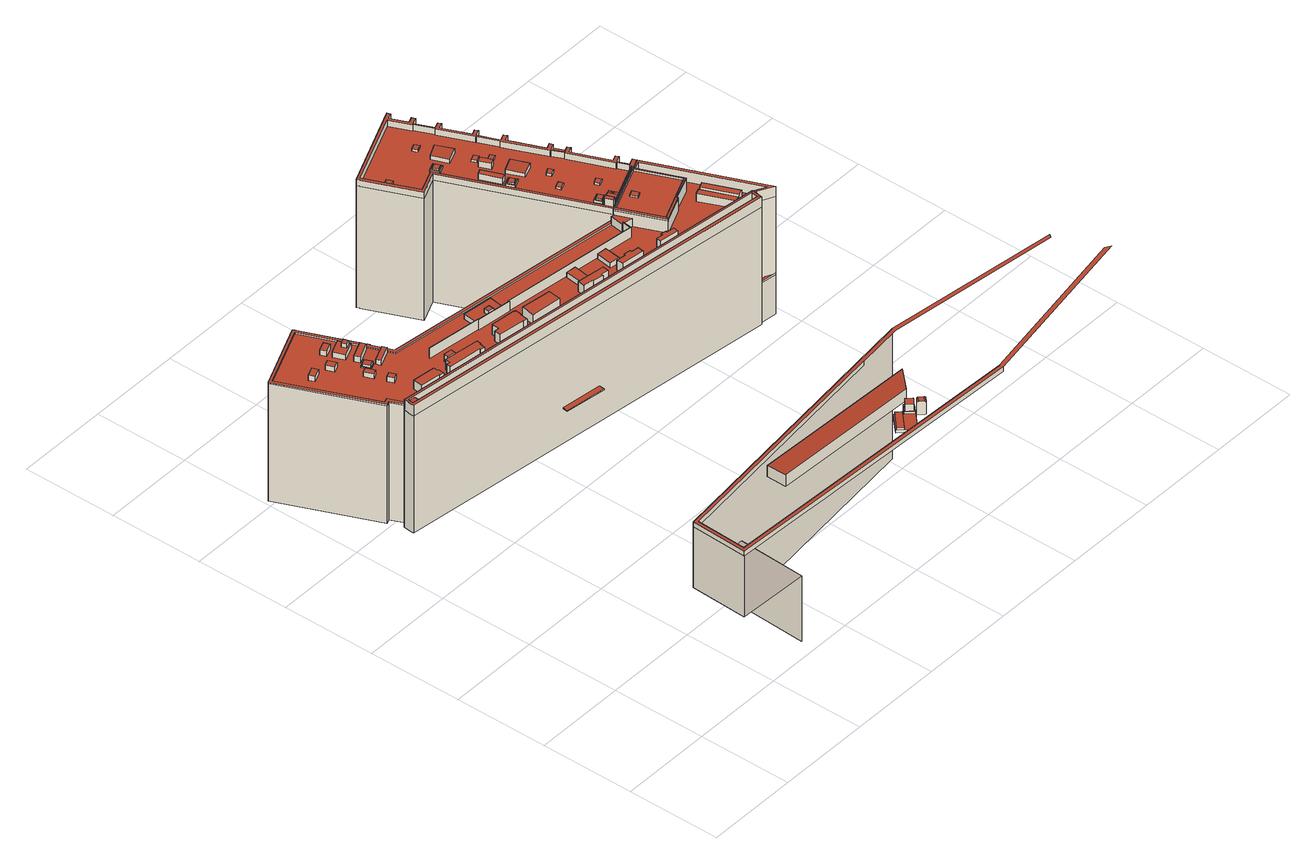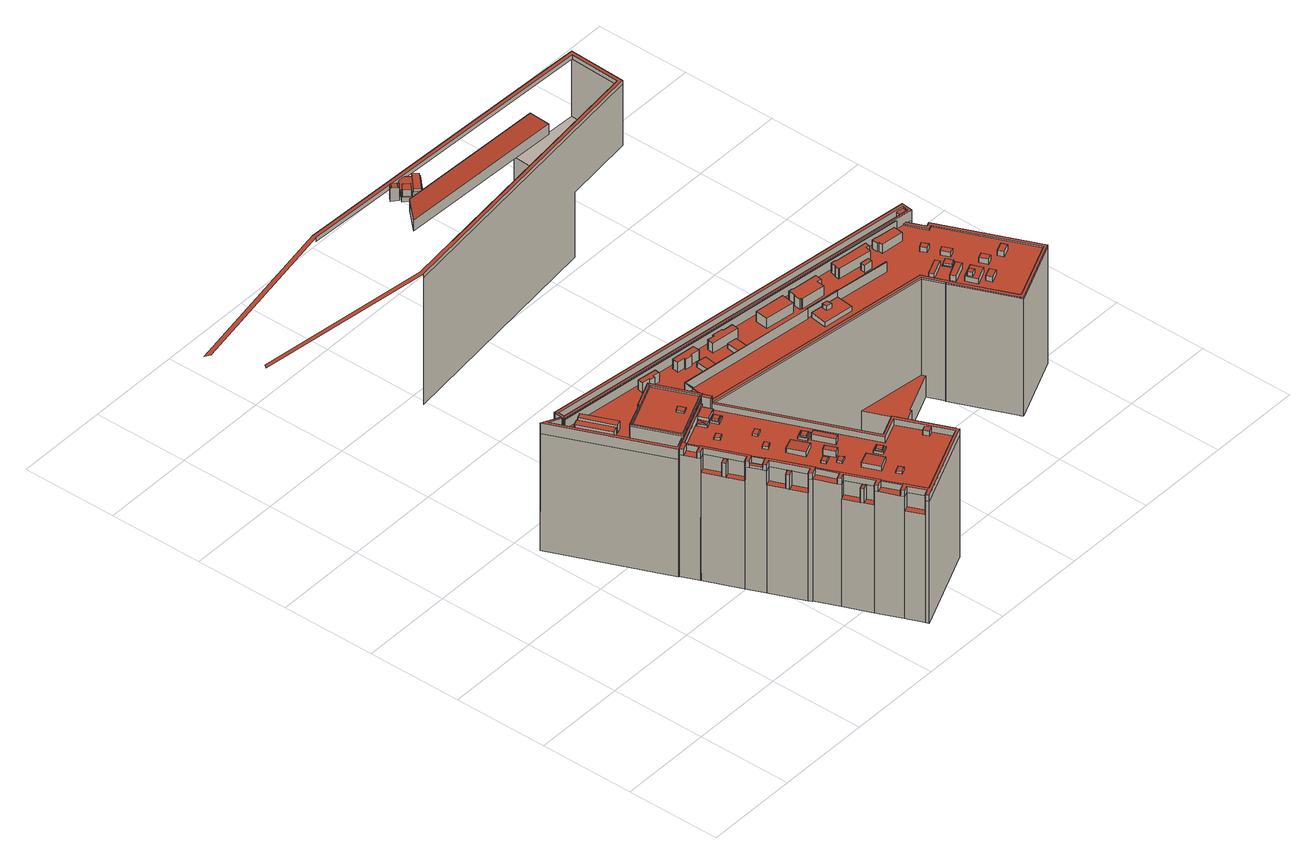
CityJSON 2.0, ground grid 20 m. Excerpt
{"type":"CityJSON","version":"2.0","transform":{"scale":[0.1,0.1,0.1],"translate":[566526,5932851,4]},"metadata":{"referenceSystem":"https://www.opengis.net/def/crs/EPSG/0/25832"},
"CityObjects":{
"building1":{"type":"Building","attributes":{"Grundfläche 2D":"5104.274283","Grundhöhe NN":"4.887"},"children":["building1-1","building1-2","building1-3","building1-4"],"geometry":[{"type":"MultiSurface","lod":"3","boundaries":[[[0,1,2,3]],[[4,5,1,0]],[[6,7,8,9]],[[5,4,10,11]],[[10,12,13,11]],[[14,15,16,17]],[[18,19,20,21,2,1,22,23,24,25]],[[10,4,0,26,27,12]],[[15,28,29,16]],[[30,8,7,31]],[[32,6,9,33,34,35,36,37]],[[17,16,29,38]],[[26,0,3,39]],[[14,17,38,40]],[[37,41,42,43,44,32]],[[43,45,46,44]],[[43,42,47,45]],[[48,49,41,37,36,50,51]],[[35,52,50,36]],[[45,47,49,48,53,46]],[[54,51,50,52]],[[3,2,21,20,19,18,55,56,33,9,8,30,57,58,59,39]],[[28,40,38,29]]],"semantics":{"surfaces":[{"type":"WallSurface"},{"type":"OuterCeilingSurface"},{"type":"RoofSurface"}],"values":[0,0,0,1,0,0,0,0,0,0,0,2,0,0,0,0,2,2,0,0,0,2,0]}}]},
"building1-1":{"type":"BuildingInstallation","parents":["building1"],"geometry":[{"type":"MultiSurface","lod":"3","boundaries":[[[60,61,62,63]],[[49,47,63,62]],[[60,63,47,42]],[[42,41,61,60]],[[62,61,41,49]]],"semantics":{"surfaces":[{"type":"RoofSurface"},{"type":"WallSurface"}],"values":[0,1,1,1,1]}}]},
"building1-2":{"type":"BuildingInstallation","parents":["building1"],"geometry":[{"type":"MultiSurface","lod":"3","boundaries":[[[64,65,66,67,68]],[[66,65,69,70]],[[71,68,67,66,70,72]],[[64,68,71,73]],[[65,64,73,69]]],"semantics":{"surfaces":[{"type":"RoofSurface"},{"type":"WallSurface"}],"values":[0,1,1,1,1]}}]},
"building1-3":{"type":"BuildingInstallation","parents":["building1"],"geometry":[{"type":"MultiSurface","lod":"3","boundaries":[[[74,75,76,77],[73,71,72,70,69]],[[48,51,77,76]],[[51,54,78,74,77]],[[78,79,75,74]],[[53,48,76,75,79]]],"semantics":{"surfaces":[{"type":"RoofSurface"},{"type":"WallSurface"}],"values":[0,1,1,1,1]}}]},
"building1-4":{"type":"BuildingInstallation","parents":["building1"],"geometry":[{"type":"MultiSurface","lod":"3","boundaries":[[[80,81,82,83]],[[84,80,83,85]],[[86,84,85,87]],[[82,88,89,90,87,85,83]],[[90,91,86,87]],[[84,86,91,92,81,80]],[[92,88,82,81]]],"semantics":{"surfaces":[{"type":"RoofSurface"},{"type":"WallSurface"}],"values":[0,0,0,1,1,1,1]}}]},
"building2":{"type":"Building","attributes":{"Grundfläche 2D":"1688.126134","Grundhöhe NN":"4.796"},"children":["building2-1","building2-2","building2-3","building2-4","building2-5","building2-6","building2-7","building2-8","building2-9","building2-10","building2-11","building2-12","building2-13","building2-14","building2-15","building2-16","building2-17","building2-18","building2-19","building2-20","building2-21","building2-22","building2-23","building2-24","building2-25","building2-26","building2-27","building2-28"],"geometry":[{"type":"MultiSurface","lod":"3","boundaries":[[[93,94,95,96,97,98,99,100]],[[101,102,103,104,105,106,107,108,109,110,111,112,113,114,115,116,117,118,119,120,121,122,123,124,125,126,127,128,129,130,131,132,133,134,135,136],[137,138,139,140],[141,142,143,144,145,146,147,148,149,150,151,152],[153,154,155,156],[157,158,159,160,161,162,163,164,165,166,167,168],[169,170,171,172,173,174,175,176]],[[177,178,179,180,181,182,183,184,185,186,187,188]],[[189,190,191,192,193,194,195,196,197,198,199,200,201,202,203,204,205,206,207,208,209,210,211,212,213,214,215]],[[216,217,218,219],[220,221,222,223]],[[224,225,226,227,228,229,230,231,232,233,234,235]],[[236,237,238,239,240,241,242,243,244,245,246]],[[247,248,249,250]],[[251,252,253,254,255,256,257,258,259,260,261,262]],[[263,264,265,266]],[[267,268,269,270,271,272,273,274,275,276,277]],[[278,279,280,281,282,283,284,285]],[[286,287,288,289,290,291,292]],[[293,294,295,296,297,298]],[[175,174,98,97]],[[99,98,174,173]],[[173,172,100,99]],[[172,171,93,100]],[[171,170,94,93]],[[170,169,95,94]],[[96,95,169,176]],[[176,175,97,96]],[[299,300,301,181,180,179]],[[115,114,183,182]],[[114,113,184,183]],[[113,112,185,184]],[[112,111,186,185]],[[110,302,188,187]],[[302,303,177,188]],[[303,304,299,179,178,177]],[[305,306,198,197]],[[306,307,199,198]],[[307,308,200,199]],[[308,309,310,311,312,313,314,206,205,204,203,202,201,200]],[[314,315,207,206]],[[315,316,208,207]],[[316,317,318,210,209,208]],[[318,319,211,210]],[[133,132,213,212]],[[132,131,214,213]],[[215,214,131,130]],[[189,215,130,129]],[[127,191,190,189,129,128]],[[127,126,192,191]],[[126,125,193,192]],[[125,124,194,193]],[[228,227,165,164]],[[229,228,164,163]],[[230,229,163,162]],[[231,230,162,161]],[[232,231,161,160]],[[233,232,160,159]],[[234,233,159,158]],[[235,234,158,157]],[[224,235,157,168]],[[225,224,168,167]],[[226,225,167,166]],[[227,226,166,165]],[[134,133,212,211,319,320,321,240,239,238,102,101,264,263]],[[321,322,323,324,243,242,241,240]],[[324,109,244,243]],[[246,245,108,107,325,326]],[[326,327,236,246]],[[237,236,327,328,104,103]],[[250,249,153,156]],[[247,250,156,155]],[[248,247,155,154]],[[249,248,154,153]],[[137,140,219,218]],[[216,219,140,139]],[[217,216,139,138]],[[218,217,138,137]],[[147,146,255,254]],[[146,145,256,255]],[[145,144,257,256]],[[144,143,258,257]],[[143,142,259,258]],[[142,141,260,259]],[[141,152,261,260]],[[152,151,262,261]],[[251,262,151,150]],[[150,149,252,251]],[[149,148,253,252]],[[254,253,148,147]],[[265,264,101,136]],[[136,135,266,265]],[[135,134,263,266]],[[297,306,305,329,330,298]],[[279,331,270,269]],[[331,332,333,334,273,272,271,270]],[[334,335,284,275,274,273]],[[277,276,283,282]],[[282,281,267,277]],[[268,267,281,280]],[[336,307,306,297,296,337]],[[308,307,336,338]],[[339,340,341,342,343,314,313,312,311,310,309,308,338,344]],[[315,314,343,345]],[[316,315,345,346]],[[347,318,317,316,346,348]],[[319,318,347,349]],[[350,321,320,319,349,351]],[[352,353,324,323,322,321,350,354]],[[324,353,355,109]],[[290,289,288,287,110,109,355,356]],[[110,287,286,302]],[[291,357,303,302,286,292]],[[299,304,303,357,291,358,359,360]],[[361,301,300,299,360,362]],[[293,298,330,363]],[[294,293,363,364]],[[295,294,364,365]],[[296,295,365,337]],[[123,122,121,120,119,284,335,334,196,195]],[[284,119,118,285]],[[285,118,117,278]],[[278,117,116,279]],[[182,181,331,279,116,115]],[[305,197,196,334,333,332,331,181,301,361,366,329]],[[291,290,356,358]],[[366,361,362,360,359,358,356,355,353,352,354,350,351,349,347,348,346,345,343,342,341,340,339,344,338,336,337,365,364,363,330,329]]],"semantics":{"surfaces":[{"type":"RoofSurface"},{"type":"WallSurface"},{"type":"GroundSurface"}],"values":[0,0,0,0,0,0,0,0,0,0,0,0,0,0,1,1,1,1,1,1,1,1,1,1,1,1,1,1,1,1,1,1,1,1,1,1,1,1,1,1,1,1,1,1,1,1,1,1,1,1,1,1,1,1,1,1,1,1,1,1,1,1,1,1,1,1,1,1,1,1,1,1,1,1,1,1,1,1,1,1,1,1,1,1,1,1,1,1,1,1,1,1,1,1,1,1,1,1,1,1,1,1,1,1,1,1,1,1,1,1,1,1,1,1,1,1,1,1,1,1,2]}}]},
"building2-1":{"type":"BuildingInstallation","parents":["building2"],"geometry":[{"type":"MultiSurface","lod":"3","boundaries":[[[367,368,369,370]],[[370,369,371,372]],[[367,370,372,373]],[[368,367,373,374]],[[369,368,374,371]]],"semantics":{"surfaces":[{"type":"RoofSurface"},{"type":"WallSurface"}],"values":[0,1,1,1,1]}}]},
"building2-2":{"type":"BuildingInstallation","parents":["building2"],"geometry":[{"type":"MultiSurface","lod":"3","boundaries":[[[375,376,377,378]],[[376,375,379,380]],[[377,376,380,381]],[[378,377,381,382]],[[375,378,382,379]]],"semantics":{"surfaces":[{"type":"RoofSurface"},{"type":"WallSurface"}],"values":[0,1,1,1,1]}}]},
"building2-3":{"type":"BuildingInstallation","parents":["building2"],"geometry":[{"type":"MultiSurface","lod":"3","boundaries":[[[383,384,385,386]],[[387,388,386,385]],[[383,386,388,389]],[[389,390,384,383]],[[385,384,390,387]]],"semantics":{"surfaces":[{"type":"RoofSurface"},{"type":"WallSurface"}],"values":[0,1,1,1,1]}}]},
"building2-4":{"type":"BuildingInstallation","parents":["building2"],"geometry":[{"type":"MultiSurface","lod":"3","boundaries":[[[391,392,393,394]],[[394,393,223,222]],[[391,394,222,221]],[[392,391,221,220]],[[393,392,220,223]]],"semantics":{"surfaces":[{"type":"RoofSurface"},{"type":"WallSurface"}],"values":[0,1,1,1,1]}}]},
"building2-5":{"type":"BuildingInstallation","parents":["building2"],"geometry":[{"type":"MultiSurface","lod":"3","boundaries":[[[395,396,397,398]],[[399,400,396,395]],[[400,401,397,396]],[[401,402,398,397]],[[399,395,398,402]]],"semantics":{"surfaces":[{"type":"RoofSurface"},{"type":"WallSurface"}],"values":[0,1,1,1,1]}}]},
"building2-6":{"type":"BuildingInstallation","parents":["building2"],"geometry":[{"type":"MultiSurface","lod":"3","boundaries":[[[403,404,405,406,407,408,409,410]],[[406,405,411,412]],[[407,406,412,413]],[[408,407,413,414]],[[409,408,414,415]],[[410,409,415,416]],[[403,410,416,417]],[[405,404,418,411]],[[404,403,417,418]]],"semantics":{"surfaces":[{"type":"RoofSurface"},{"type":"WallSurface"}],"values":[0,1,1,1,1,1,1,1,1]}}]},
"building2-7":{"type":"BuildingInstallation","parents":["building2"],"geometry":[{"type":"MultiSurface","lod":"3","boundaries":[[[419,420,421,422]],[[423,424,422,421]],[[424,425,419,422]],[[420,419,425,426]],[[421,420,426,423]]],"semantics":{"surfaces":[{"type":"RoofSurface"},{"type":"WallSurface"}],"values":[0,1,1,1,1]}}]},
"building2-8":{"type":"BuildingInstallation","parents":["building2"],"geometry":[{"type":"MultiSurface","lod":"3","boundaries":[[[427,428,429,430,431,432,433,434]],[[435,436,432,431]],[[436,437,433,432]],[[437,438,434,433]],[[427,434,438,439]],[[428,427,439,440]],[[429,428,440,441]],[[430,429,441,442]],[[442,435,431,430]]],"semantics":{"surfaces":[{"type":"RoofSurface"},{"type":"WallSurface"}],"values":[0,1,1,1,1,1,1,1,1]}}]},
"building2-9":{"type":"BuildingInstallation","parents":["building2"],"geometry":[{"type":"MultiSurface","lod":"3","boundaries":[[[443,444,445,446]],[[446,445,447,448]],[[443,446,448,449]],[[444,443,449,450]],[[450,447,445,444]]],"semantics":{"surfaces":[{"type":"RoofSurface"},{"type":"WallSurface"}],"values":[0,1,1,1,1]}}]},
"building2-10":{"type":"BuildingInstallation","parents":["building2"],"geometry":[{"type":"MultiSurface","lod":"3","boundaries":[[[451,452,453,454]],[[454,453,455,456]],[[451,454,456,457]],[[457,458,452,451]],[[458,455,453,452]]],"semantics":{"surfaces":[{"type":"RoofSurface"},{"type":"WallSurface"}],"values":[0,1,1,1,1]}}]},
"building2-11":{"type":"BuildingInstallation","parents":["building2"],"geometry":[{"type":"MultiSurface","lod":"3","boundaries":[[[459,460,461,462,463,464,465,466]],[[467,468,464,463]],[[465,464,468,469]],[[466,465,469,470]],[[470,471,459,466]],[[471,472,460,459]],[[472,473,461,460]],[[473,474,462,461]],[[474,467,463,462]]],"semantics":{"surfaces":[{"type":"RoofSurface"},{"type":"WallSurface"}],"values":[0,1,1,1,1,1,1,1,1]}}]},
"building2-12":{"type":"BuildingInstallation","parents":["building2"],"geometry":[{"type":"MultiSurface","lod":"3","boundaries":[[[475,476,477,478],[382,381,380,379]],[[479,480,478,477]],[[480,481,475,478]],[[476,475,481,482]],[[477,476,482,479]]],"semantics":{"surfaces":[{"type":"RoofSurface"},{"type":"WallSurface"}],"values":[0,1,1,1,1]}}]},
"building2-13":{"type":"BuildingInstallation","parents":["building2"],"geometry":[{"type":"MultiSurface","lod":"3","boundaries":[[[483,484,485,486]],[[486,485,487,488]],[[483,486,488,489]],[[484,483,489,490]],[[485,484,490,487]]],"semantics":{"surfaces":[{"type":"RoofSurface"},{"type":"WallSurface"}],"values":[0,1,1,1,1]}}]},
"building2-14":{"type":"BuildingInstallation","parents":["building2"],"geometry":[{"type":"MultiSurface","lod":"3","boundaries":[[[491,492,493,494]],[[494,493,495,496]],[[491,494,496,497]],[[492,491,497,498]],[[493,492,498,495]]],"semantics":{"surfaces":[{"type":"RoofSurface"},{"type":"WallSurface"}],"values":[0,1,1,1,1]}}]},
"building2-15":{"type":"BuildingInstallation","parents":["building2"],"geometry":[{"type":"MultiSurface","lod":"3","boundaries":[[[499,500,501,502]],[[502,501,503,504]],[[499,502,504,505]],[[500,499,505,506]],[[501,500,506,503]]],"semantics":{"surfaces":[{"type":"RoofSurface"},{"type":"WallSurface"}],"values":[0,1,1,1,1]}}]},
"building2-16":{"type":"BuildingInstallation","parents":["building2"],"geometry":[{"type":"MultiSurface","lod":"3","boundaries":[[[507,508,509,510]],[[510,509,511,512]],[[507,510,512,513]],[[508,507,513,514]],[[509,508,514,511]]],"semantics":{"surfaces":[{"type":"RoofSurface"},{"type":"WallSurface"}],"values":[0,1,1,1,1]}}]},
"building2-17":{"type":"BuildingInstallation","parents":["building2"],"geometry":[{"type":"MultiSurface","lod":"3","boundaries":[[[515,516,517,518]],[[519,520,518,517]],[[515,518,520,521]],[[516,515,521,522]],[[517,516,522,519]]],"semantics":{"surfaces":[{"type":"RoofSurface"},{"type":"WallSurface"}],"values":[0,1,1,1,1]}}]},
"building2-18":{"type":"BuildingInstallation","parents":["building2"],"geometry":[{"type":"MultiSurface","lod":"3","boundaries":[[[523,524,525,526,527,528,529,530,531,532,533,534,535,536]],[[537,538,531,530]],[[532,531,538,539]],[[539,540,533,532]],[[534,533,540,541]],[[535,534,541,542]],[[536,535,542,543]],[[544,545,523,536,543]],[[545,546,524,523]],[[547,525,524,546,548]],[[526,525,547,549]],[[549,550,527,526]],[[528,527,550,551]],[[551,552,529,528]],[[530,529,552,537]]],"semantics":{"surfaces":[{"type":"RoofSurface"},{"type":"WallSurface"}],"values":[0,1,1,1,1,1,1,1,1,1,1,1,1,1,1]}}]},
"building2-19":{"type":"BuildingInstallation","parents":["building2"],"geometry":[{"type":"MultiSurface","lod":"3","boundaries":[[[553,554,555,556]],[[556,555,557,558]],[[558,559,553,556]],[[554,553,559,560]],[[560,557,555,554]]],"semantics":{"surfaces":[{"type":"RoofSurface"},{"type":"WallSurface"}],"values":[0,1,1,1,1]}}]},
"building2-20":{"type":"BuildingInstallation","parents":["building2"],"geometry":[{"type":"MultiSurface","lod":"3","boundaries":[[[245,244,187,186,238,237,561]],[[109,110,187,244]],[[186,111,102,238]],[[103,562,108,245,561,237]]],"semantics":{"surfaces":[{"type":"RoofSurface"},{"type":"WallSurface"}],"values":[0,1,1,1]}}]},
"building2-21":{"type":"BuildingInstallation","parents":["building2"],"geometry":[{"type":"MultiSurface","lod":"3","boundaries":[[[327,326,325,328]],[[107,104,328,325]]],"semantics":{"surfaces":[{"type":"RoofSurface"},{"type":"WallSurface"}],"values":[0,1]}}]},
"building2-22":{"type":"BuildingInstallation","parents":["building2"],"geometry":[{"type":"MultiSurface","lod":"3","boundaries":[[[269,268,276,275,563,564]],[[280,283,276,268]],[[284,285,563,275]],[[285,278,564,563]],[[278,279,269,564]]],"semantics":{"surfaces":[{"type":"RoofSurface"},{"type":"WallSurface"}],"values":[0,1,1,1,1]}}]},
"building2-23":{"type":"BuildingInstallation","parents":["building2"],"geometry":[{"type":"MultiSurface","lod":"3","boundaries":[[[565,566,567,568]],[[569,570,568,567]],[[565,568,570,571]],[[571,572,566,565]],[[567,566,572,569]]],"semantics":{"surfaces":[{"type":"RoofSurface"},{"type":"WallSurface"}],"values":[0,1,1,1,1]}}]},
"building2-24":{"type":"BuildingInstallation","parents":["building2"],"geometry":[{"type":"MultiSurface","lod":"3","boundaries":[[[573,357,574,575,576]],[[290,291,357,573]],[[291,292,574,357]],[[292,288,575,574]],[[289,290,573,576,575,288]]],"semantics":{"surfaces":[{"type":"RoofSurface"},{"type":"WallSurface"}],"values":[0,1,1,1,1]}}]},
"building2-25":{"type":"BuildingInstallation","parents":["building2"],"geometry":[{"type":"MultiSurface","lod":"3","boundaries":[[[577,578,546,545,579,580,581]],[[582,578,577,194,124]],[[548,546,578,582]],[[545,544,121,579]],[[195,581,580,579,121,122,123]],[[577,581,195,194]]],"semantics":{"surfaces":[{"type":"RoofSurface"},{"type":"WallSurface"}],"values":[0,1,1,1,1,1]}}]},
"building2-26":{"type":"BuildingInstallation","parents":["building2"],"geometry":[{"type":"MultiSurface","lod":"3","boundaries":[[[583,584,585,586],[503,506,505,504]],[[587,588,585,584]],[[586,585,588,589]],[[589,590,583,586]],[[590,587,584,583]]],"semantics":{"surfaces":[{"type":"RoofSurface"},{"type":"WallSurface"}],"values":[0,1,1,1,1]}}]},
"building2-27":{"type":"BuildingInstallation","parents":["building2"],"geometry":[{"type":"MultiSurface","lod":"3","boundaries":[[[591,592,593,594]],[[594,593,595,596]],[[591,594,596,597]],[[592,591,597,598]],[[593,592,598,595]]],"semantics":{"surfaces":[{"type":"RoofSurface"},{"type":"WallSurface"}],"values":[0,1,1,1,1]}}]},
"building2-28":{"type":"BuildingInstallation","parents":["building2"],"geometry":[{"type":"MultiSurface","lod":"3","boundaries":[[[599,600,601,602]],[[603,604,601,600]],[[604,605,602,601]],[[605,606,599,602]],[[606,603,600,599]],[[603,606,605,604]]],"semantics":{"surfaces":[{"type":"RoofSurface"},{"type":"WallSurface"},{"type":"OuterCeilingSurface"}],"values":[0,1,1,1,1,2]}}]},
"building3":{"type":"Building","attributes":{"Grundfläche 2D":"717.496623","Grundhöhe NN":"4.796"},"children":["building3-1","building3-2","building3-3","building3-4","building3-5","building3-6","building3-7","building3-8","building3-9","building3-10","building3-11","building3-12","building3-13","building3-14","building3-15","building3-16","building3-17","building3-18","building3-19","building3-20","building3-21","building3-22","building3-23"],"geometry":[{"type":"MultiSurface","lod":"3","boundaries":[[[607,608,609,610,611,612,613,614,615,616,617,618,619,620,621,622,623,624,625,626,627,628,629,630,631,632,633,634,635,636,637,638,639,640,641,642,643,644,645,646,647,648,649,650,651,652,653,654,655,656,657,658,659,660,661,662,663,664,665,666,667,668,669,670,671,672,673,674,675,676]],[[677,678,679,680]],[[681,682,683,684]],[[685,686,687,688,689,690,691,692]],[[693,694,695,696,697,698,699,700]],[[701,702,703,704,705,706]],[[707,708,709,710]],[[711,712,713,714]],[[715,716,717,718,719,720,721,722,723,724,725,726,727,728,729,730,731,732,733,734,735,736,737,738,739,740,741,742,743,744,745],[746,747,748,749],[750,751,752,753]],[[754,755,756,757,758]],[[759,760,761,762,763,764,765,766]],[[767,768,769,770]],[[732,731,610,609]],[[731,730,611,610]],[[728,727,612,611,730,729,771,772]],[[613,612,727,726]],[[726,725,724,615,614,613]],[[724,723,616,615]],[[723,722,617,616]],[[722,721,618,617]],[[721,720,619,618]],[[720,719,620,619]],[[719,718,621,620]],[[718,717,622,621]],[[717,716,623,622]],[[716,715,624,623]],[[715,745,625,624]],[[745,744,626,625]],[[744,743,627,626]],[[743,742,628,627]],[[629,628,742,741]],[[630,629,741,740]],[[740,739,631,630]],[[773,633,632,738]],[[773,757,634,633]],[[757,756,635,634]],[[636,635,756,755]],[[755,754,758,638,637,636]],[[758,774,639,638]],[[774,775,640,639]],[[775,776,641,640]],[[776,777,642,641]],[[701,778,643,642,777]],[[644,643,778,779,706,705]],[[705,704,645,644]],[[646,645,704,703,780,781]],[[782,647,646,781,702]],[[782,783,648,647]],[[783,784,649,648]],[[784,785,650,649]],[[785,786,651,650]],[[786,708,707,652,651]],[[707,710,653,652]],[[654,653,710,709]],[[709,787,655,654]],[[787,788,656,655]],[[788,789,657,656]],[[789,790,658,657]],[[790,712,659,658]],[[660,659,712,711]],[[711,714,661,660]],[[662,661,714,713]],[[713,791,663,662]],[[791,792,664,663]],[[792,793,665,664]],[[793,794,666,665]],[[794,795,667,666]],[[795,796,668,667]],[[797,798,799,671,670,669,668,796]],[[799,800,672,671]],[[800,801,802,674,673,672]],[[802,736,675,674]],[[680,679,751,750]],[[677,680,750,753]],[[678,677,753,752]],[[679,678,752,751]],[[748,747,684,683]],[[681,684,747,746]],[[682,681,746,749]],[[683,682,749,748]],[[685,692,691,690,803,804]],[[698,697,696,695,805,806]],[[769,768,807,808]],[[809,810,799,798,797,796,811,812]],[[800,799,810,813]],[[329,802,801,800,813,814]],[[362,773,738,737,736,802,329,815]],[[774,758,757,773,362,816]],[[689,775,774,816,803,690]],[[687,686,776,775,689,688]],[[776,686,685,777]],[[782,702,701,777,685,804,817,761]],[[782,761,760,783]],[[766,765,784,783,760,759]],[[784,765,764,785]],[[785,764,818,819,786]],[[708,786,819,820]],[[709,708,820,805,695,787]],[[787,695,694,788]],[[700,699,789,788,694,693]],[[789,699,698,790]],[[791,713,712,790,698,806,807,768]],[[791,768,767,792]],[[792,767,770,793]],[[793,770,769,794]],[[794,769,808,821,795]],[[796,795,821,811]],[[764,763,762,761,817,818]],[[816,362,815,329,814,813,810,809,812,811,821,808,807,806,805,820,819,818,817,804,803]]],"semantics":{"surfaces":[{"type":"RoofSurface"},{"type":"WallSurface"},{"type":"GroundSurface"}],"values":[0,0,0,0,0,0,0,0,0,0,0,0,1,1,1,1,1,1,1,1,1,1,1,1,1,1,1,1,1,1,1,1,1,1,1,1,1,1,1,1,1,1,1,1,1,1,1,1,1,1,1,1,1,1,1,1,1,1,1,1,1,1,1,1,1,1,1,1,1,1,1,1,1,1,1,1,1,1,1,1,1,1,1,1,1,1,1,1,1,1,1,1,1,1,1,1,1,1,1,1,1,1,1,1,1,1,1,1,2]}}]},
"building3-1":{"type":"BuildingInstallation","parents":["building3"],"geometry":[{"type":"MultiSurface","lod":"3","boundaries":[[[822,823,824,825]],[[825,824,826,827]],[[822,825,827,828]],[[828,829,823,822]],[[829,826,824,823]]],"semantics":{"surfaces":[{"type":"RoofSurface"},{"type":"WallSurface"}],"values":[0,1,1,1,1]}}]},
"building3-2":{"type":"BuildingInstallation","parents":["building3"],"geometry":[{"type":"MultiSurface","lod":"3","boundaries":[[[830,831,832,833],[834,835,836,837]],[[833,832,838,839]],[[830,833,839,840]],[[831,830,840,841]],[[841,838,832,831]]],"semantics":{"surfaces":[{"type":"RoofSurface"},{"type":"WallSurface"}],"values":[0,1,1,1,1]}}]},
"building3-3":{"type":"BuildingInstallation","parents":["building3"],"geometry":[{"type":"MultiSurface","lod":"3","boundaries":[[[842,843,844,845]],[[845,844,846,847]],[[842,845,847,848]],[[848,849,843,842]],[[849,846,844,843]]],"semantics":{"surfaces":[{"type":"RoofSurface"},{"type":"WallSurface"}],"values":[0,1,1,1,1]}}]},
"building3-4":{"type":"BuildingInstallation","parents":["building3"],"geometry":[{"type":"MultiSurface","lod":"3","boundaries":[[[850,851,852,853]],[[853,852,854,855]],[[855,856,850,853]],[[851,850,856,857]],[[852,851,857,854]]],"semantics":{"surfaces":[{"type":"RoofSurface"},{"type":"WallSurface"}],"values":[0,1,1,1,1]}}]},
"building3-5":{"type":"BuildingInstallation","parents":["building3"],"geometry":[{"type":"MultiSurface","lod":"3","boundaries":[[[858,859,860,861]],[[861,860,862,863]],[[858,861,863,864]],[[859,858,864,865]],[[860,859,865,862]]],"semantics":{"surfaces":[{"type":"RoofSurface"},{"type":"WallSurface"}],"values":[0,1,1,1,1]}}]},
"building3-6":{"type":"BuildingInstallation","parents":["building3"],"geometry":[{"type":"MultiSurface","lod":"3","boundaries":[[[866,867,868,869],[870,871,872,873]],[[869,868,874,875]],[[866,869,875,876]],[[867,866,876,877]],[[868,867,877,874]]],"semantics":{"surfaces":[{"type":"RoofSurface"},{"type":"WallSurface"}],"values":[0,1,1,1,1]}}]},
"building3-7":{"type":"BuildingInstallation","parents":["building3"],"geometry":[{"type":"MultiSurface","lod":"3","boundaries":[[[878,879,880,881,882]],[[608,607,880,879]],[[881,880,607,676,883]],[[882,881,883,884,885,886]],[[732,609,608,879,878,882,886]]],"semantics":{"surfaces":[{"type":"RoofSurface"},{"type":"WallSurface"}],"values":[0,1,1,1,1]}}]},
"building3-8":{"type":"BuildingInstallation","parents":["building3"],"geometry":[{"type":"MultiSurface","lod":"3","boundaries":[[[887,888,889,890,891]],[[892,893,891,890]],[[894,895,896,889,888,887,897]],[[896,898,892,890,889]]],"semantics":{"surfaces":[{"type":"RoofSurface"},{"type":"WallSurface"}],"values":[0,1,1,1]}}]},
"building3-9":{"type":"BuildingInstallation","parents":["building3"],"geometry":[{"type":"MultiSurface","lod":"3","boundaries":[[[899,900,901,902]],[[902,901,903,904]],[[899,902,904,905]],[[900,899,905,906]],[[901,900,906,903]]],"semantics":{"surfaces":[{"type":"RoofSurface"},{"type":"WallSurface"}],"values":[0,1,1,1,1]}}]},
"building3-10":{"type":"BuildingInstallation","parents":["building3"],"geometry":[{"type":"MultiSurface","lod":"3","boundaries":[[[907,908,909,910]],[[910,909,911,912]],[[907,910,912,913]],[[908,907,913,914]],[[909,908,914,911]]],"semantics":{"surfaces":[{"type":"RoofSurface"},{"type":"WallSurface"}],"values":[0,1,1,1,1]}}]},
"building3-11":{"type":"BuildingInstallation","parents":["building3"],"geometry":[{"type":"MultiSurface","lod":"3","boundaries":[[[915,916,917,918]],[[919,920,918,917]],[[915,918,920,921]],[[916,915,921,922]],[[922,919,917,916]]],"semantics":{"surfaces":[{"type":"RoofSurface"},{"type":"WallSurface"}],"values":[0,1,1,1,1]}}]},
"building3-12":{"type":"BuildingInstallation","parents":["building3"],"geometry":[{"type":"MultiSurface","lod":"3","boundaries":[[[923,924,925,926]],[[926,925,927,928]],[[923,926,928,929]],[[924,923,929,930]],[[925,924,930,927]]],"semantics":{"surfaces":[{"type":"RoofSurface"},{"type":"WallSurface"}],"values":[0,1,1,1,1]}}]},
"building3-13":{"type":"BuildingInstallation","parents":["building3"],"geometry":[{"type":"MultiSurface","lod":"3","boundaries":[[[778,781,780,779]],[[779,780,703,706]],[[701,702,781,778]]],"semantics":{"surfaces":[{"type":"RoofSurface"},{"type":"WallSurface"}],"values":[0,1,1]}}]},
"building3-14":{"type":"BuildingInstallation","parents":["building3"],"geometry":[{"type":"MultiSurface","lod":"3","boundaries":[[[931,932,772,771]],[[931,771,729,933]],[[933,934,932,931]],[[934,728,772,932]]],"semantics":{"surfaces":[{"type":"RoofSurface"},{"type":"WallSurface"}],"values":[0,1,1,1]}}]},
"building3-15":{"type":"BuildingInstallation","parents":["building3"],"geometry":[{"type":"MultiSurface","lod":"3","boundaries":[[[935,936,937,938],[865,864,863,862]],[[938,937,939,940]],[[940,941,935,938]],[[936,935,941,942]],[[937,936,942,939]]],"semantics":{"surfaces":[{"type":"RoofSurface"},{"type":"WallSurface"}],"values":[0,1,1,1,1]}}]},
"building3-16":{"type":"BuildingInstallation","parents":["building3"],"geometry":[{"type":"MultiSurface","lod":"3","boundaries":[[[883,676,675,632,631,884]],[[736,737,738,632,675]],[[893,885,884,631,739,897,887,891]]],"semantics":{"surfaces":[{"type":"RoofSurface"},{"type":"WallSurface"}],"values":[0,1,1]}}]},
"building3-17":{"type":"BuildingInstallation","parents":["building3"],"geometry":[{"type":"MultiSurface","lod":"3","boundaries":[[[943,944,945,946]],[[946,945,834,837]],[[943,946,837,836]],[[944,943,836,835]],[[945,944,835,834]]],"semantics":{"surfaces":[{"type":"RoofSurface"},{"type":"WallSurface"}],"values":[0,1,1,1,1]}}]},
"building3-18":{"type":"BuildingInstallation","parents":["building3"],"geometry":[{"type":"MultiSurface","lod":"3","boundaries":[[[947,948,949,950]],[[950,949,951,952]],[[947,950,952,953]],[[948,947,953,954]],[[949,948,954,951]]],"semantics":{"surfaces":[{"type":"RoofSurface"},{"type":"WallSurface"}],"values":[0,1,1,1,1]}}]},
"building3-19":{"type":"BuildingInstallation","parents":["building3"],"geometry":[{"type":"MultiSurface","lod":"3","boundaries":[[[955,956,957,958]],[[958,957,766,759]],[[955,958,759,762]],[[956,955,762,763]],[[957,956,763,766]]],"semantics":{"surfaces":[{"type":"RoofSurface"},{"type":"WallSurface"}],"values":[0,1,1,1,1]}}]},
"building3-20":{"type":"BuildingInstallation","parents":["building3"],"geometry":[{"type":"MultiSurface","lod":"3","boundaries":[[[959,960,961,962]],[[961,687,688,962]],[[688,691,959,962]],[[691,692,960,959]],[[687,961,960,692]]],"semantics":{"surfaces":[{"type":"RoofSurface"},{"type":"WallSurface"}],"values":[0,1,1,1,1]}}]},
"building3-21":{"type":"BuildingInstallation","parents":["building3"],"geometry":[{"type":"MultiSurface","lod":"3","boundaries":[[[963,964,965,966]],[[700,693,966,965]],[[963,966,693,696]],[[696,697,964,963]],[[697,700,965,964]]],"semantics":{"surfaces":[{"type":"RoofSurface"},{"type":"WallSurface"}],"values":[0,1,1,1,1]}}]},
"building3-22":{"type":"BuildingInstallation","parents":["building3"],"geometry":[{"type":"MultiSurface","lod":"3","boundaries":[[[967,968,969,970]],[[970,969,873,872]],[[967,970,872,871]],[[968,967,871,870]],[[969,968,870,873]]],"semantics":{"surfaces":[{"type":"RoofSurface"},{"type":"WallSurface"}],"values":[0,1,1,1,1]}}]},
"building3-23":{"type":"BuildingInstallation","parents":["building3"],"geometry":[{"type":"MultiSurface","lod":"3","boundaries":[[[896,895,971,972]],[[972,971,973]],[[974,971,895]],[[973,971,974]],[[975,898,896,972]],[[974,895,894,976]],[[977,973,974,976]],[[977,975,972,973]]],"semantics":{"surfaces":[{"type":"RoofSurface"},{"type":"WallSurface"}],"values":[0,0,0,0,1,1,1,1]}}]}
},
"vertices":[
[169,160,303],[164,38,303],[164,38,313],[169,160,313],[169,160,161],[164,38,161],[172,45,303],[176,153,303],[176,153,313],[172,45,313],[323,177,161],[317,31,161],[323,177,9],[317,31,9],[360,147,303],[359,104,303],[359,104,330],[360,147,328],[853,10,313],[419,27,313],[379,29,313],[318,31,313],[318,31,303],[379,29,303],[419,27,303],[853,10,303],[809,230,303],[809,230,9],[680,91,303],[680,91,330],[706,211,313],[706,211,303],[620,27,303],[853,18,313],[853,18,303],[634,27,303],[634,27,309],[620,27,309],[720,133,328],[809,230,313],[720,133,303],[610,37,309],[601,47,309],[599,48,309],[599,48,303],[630,79,309],[630,79,303],[631,77,309],[644,65,309],[641,68,309],[658,51,309],[657,51,309],[658,51,303],[644,65,303],[657,51,303],[1235,76,313],[1224,82,313],[808,222,313],[1184,174,313],[1189,181,313],
[601,47,315],[610,37,315],[641,68,315],[631,77,315],
[658,76,330],[646,65,330],[657,54,330],[667,63,330],[669,65,330],[646,65,314],[657,54,314],[669,65,314],[667,63,314],[658,76,314],
[671,65,314],[658,79,314],[644,65,314],[657,51,314],[671,65,303],[658,79,303],
[673,58,334],[671,59,332],[662,51,332],[664,49,334],[681,50,334],[672,41,334],[683,48,332],[674,39,332],[662,51,303],[672,41,303],[674,39,303],[683,48,303],[671,59,303],
[214,776,301],[215,788,301],[212,789,301],[213,798,301],[164,804,301],[162,784,301],[204,778,301],[204,777,301],[949,673,281],[951,673,281],[945,669,281],[129,773,281],[113,775,281],[111,762,281],[127,760,281],[944,656,281],[948,649,281],[951,666,281],[951,671,281],[953,670,281],[976,659,281],[881,879,281],[857,869,281],[895,780,281],[843,758,281],[844,756,281],[786,731,281],[784,736,281],[760,792,281],[747,822,281],[747,823,281],[739,824,281],[219,891,281],[197,943,281],[198,943,281],[146,1064,281],[146,1065,281],[17,1010,281],[100,818,281],[110,822,281],[129,777,281],[147,775,281],[147,777,281],[949,675,281],[371,859,281],[435,851,281],[430,815,281],[367,823,281],[421,755,281],[413,756,281],[413,757,281],[357,764,281],[359,778,281],[368,777,281],[370,793,281],[423,787,281],[423,785,281],[426,785,281],[424,770,281],[423,770,281],[441,782,281],[505,773,281],[502,746,281],[437,754,281],[316,775,281],[314,775,281],[312,763,281],[303,764,281],[303,766,281],[231,775,281],[233,785,281],[240,784,281],[242,795,281],[315,785,281],[315,784,281],[317,784,281],[212,789,281],[215,788,281],[214,776,281],[204,777,281],[204,778,281],[162,784,281],[164,804,281],[213,798,281],[987,648,305],[887,881,305],[885,885,305],[884,885,305],[856,872,305],[857,869,305],[881,879,305],[976,659,305],[953,670,305],[951,671,305],[951,666,305],[953,666,305],[146,1065,284],[146,1064,284],[198,943,284],[197,943,284],[219,891,284],[739,824,284],[747,823,284],[746,825,284],[754,829,284],[223,897,284],[205,940,284],[206,940,284],[204,944,284],[203,946,284],[152,1066,284],[151,1067,284],[151,1069,284],[149,1073,284],[9,1013,284],[97,810,284],[102,812,284],[106,814,284],[122,778,284],[129,777,284],[110,822,284],[100,818,284],[17,1010,284],[430,815,292],[435,851,292],[371,859,292],[367,823,292],[408,832,292],[407,821,292],[396,823,292],[397,834,292],[317,784,304],[315,784,304],[315,785,304],[242,795,304],[240,784,304],[233,785,304],[231,775,304],[303,766,304],[303,764,304],[312,763,304],[314,775,304],[316,775,304],[113,775,305],[945,669,305],[951,673,305],[129,777,305],[109,780,305],[108,775,305],[106,763,305],[106,756,305],[948,649,305],[944,656,305],[111,762,305],[502,746,304],[505,773,304],[441,782,304],[437,754,304],[426,785,304],[423,785,304],[423,787,304],[370,793,304],[368,777,304],[359,778,304],[357,764,304],[413,757,304],[413,756,304],[421,755,304],[423,770,304],[424,770,304],[147,775,302],[949,673,302],[949,675,302],[147,777,302],[854,868,313],[891,782,313],[895,780,313],[856,872,313],[759,831,313],[754,829,313],[746,825,313],[784,736,313],[786,731,313],[789,738,313],[752,824,313],[843,758,309],[895,780,309],[891,782,309],[854,868,309],[752,824,309],[789,738,309],[786,731,309],[844,756,309],[953,666,99],[951,666,99],[950,659,99],[949,656,99],[949,653,99],[987,648,99],[970,657,99],[334,958,57],[309,947,57],[310,944,57],[220,905,57],[223,897,57],[368,878,57],[885,885,281],[884,885,281],[856,872,281],[953,666,281],[987,648,281],[887,881,281],[754,829,281],[223,897,281],[205,940,281],[206,940,281],[204,944,281],[203,946,281],[152,1066,281],[151,1067,281],[151,1069,281],[149,1073,281],[9,1013,281],[97,810,281],[102,812,281],[106,814,281],[122,778,281],[113,779,281],[109,780,281],[108,775,281],[106,763,281],[106,756,281],[127,760,301],[111,762,301],[113,775,301],[129,773,301],[754,829,8],[368,878,8],[856,872,309],[759,831,309],[754,829,309],[746,825,309],[784,736,309],[205,940,8],[220,905,8],[206,940,8],[203,946,8],[152,1066,8],[151,1067,8],[151,1069,8],[149,1073,8],[204,944,8],[9,1013,8],[97,810,8],[106,814,8],[102,812,8],[122,778,8],[109,780,8],[113,779,8],[106,763,8],[106,756,8],[108,775,8],[948,649,8],[949,653,8],[987,648,103],[987,648,8],[887,881,8],[885,885,8],[856,872,8],[884,885,8],[334,958,8],[309,947,8],[310,944,8],[759,831,8],
[592,755,293],[597,789,293],[576,792,293],[572,758,293],[576,792,281],[572,758,281],[592,755,281],[597,789,281],
[163,919,288],[152,914,288],[158,899,288],[170,904,288],[163,919,283],[152,914,283],[158,899,283],[170,904,283],
[155,841,292],[166,846,292],[160,859,292],[149,854,292],[160,859,281],[149,854,281],[155,841,281],[166,846,281],
[407,821,302],[408,832,302],[397,834,302],[396,823,302],
[189,950,294],[154,935,294],[159,923,294],[194,939,294],[189,950,281],[154,935,281],[159,923,281],[194,939,281],
[757,723,303],[756,719,303],[742,721,303],[741,711,303],[782,705,303],[784,716,303],[767,718,303],[768,721,303],[742,721,281],[741,711,281],[782,705,281],[784,716,281],[767,718,281],[768,721,281],[757,723,281],[756,719,281],
[140,876,292],[151,881,292],[143,899,292],[132,895,292],[143,899,281],[132,895,281],[140,876,281],[151,881,281],
[601,728,304],[601,732,304],[617,730,304],[619,743,304],[559,751,304],[557,737,304],[580,734,304],[579,731,304],[559,751,281],[557,737,281],[580,734,281],[579,731,281],[601,728,281],[601,732,281],[617,730,281],[619,743,281],
[667,746,293],[671,780,293],[651,782,293],[646,749,293],[651,782,281],[646,749,281],[667,746,281],[671,780,281],
[177,890,292],[212,905,292],[208,915,292],[173,900,292],[208,915,281],[173,900,281],[177,890,281],[212,905,281],
[684,731,304],[685,735,304],[670,737,304],[669,733,304],[649,736,304],[648,722,304],[698,716,304],[700,729,304],[649,736,281],[648,722,281],[698,716,281],[700,729,281],[684,731,281],[685,735,281],[670,737,281],[669,733,281],
[157,897,283],[172,903,283],[164,921,283],[149,915,283],[164,921,281],[149,915,281],[157,897,281],[172,903,281],
[273,799,298],[274,809,298],[257,811,298],[255,801,298],[257,811,281],[255,801,281],[273,799,281],[274,809,281],
[110,942,293],[122,947,293],[115,964,293],[103,959,293],[115,964,281],[103,959,281],[110,942,281],[122,947,281],
[164,959,302],[174,963,302],[170,973,302],[160,969,302],[170,973,293],[160,969,293],[164,959,293],[174,963,293],
[67,952,293],[86,960,293],[81,972,293],[62,964,293],[81,972,281],[62,964,281],[67,952,281],[86,960,281],
[945,693,299],[916,761,299],[904,756,299],[933,688,299],[904,756,281],[933,688,281],[945,693,281],[916,761,281],
[738,795,304],[736,795,304],[734,776,304],[438,813,304],[438,811,304],[365,821,304],[365,822,304],[248,838,304],[247,836,304],[364,821,304],[364,819,304],[439,810,304],[439,812,304],[735,774,304],[248,838,281],[247,836,281],[364,821,281],[364,819,281],[439,810,281],[439,812,281],[735,774,281],[738,795,281],[738,795,300],[736,795,300],[734,776,281],[736,795,281],[438,813,281],[438,811,281],[365,821,281],[365,822,281],
[927,686,299],[898,754,299],[886,749,299],[916,681,299],[886,749,281],[916,681,281],[927,686,281],[898,754,281],
[945,667,305],[945,667,281],
[844,756,313],[843,758,313],
[812,818,313],[806,832,313],[795,827,313],[801,813,313],[795,827,309],[801,813,309],[812,818,309],[806,832,309],
[949,653,103],[970,657,103],[950,659,103],[949,656,103],
[739,824,300],[735,795,300],[760,792,300],[747,822,300],[747,823,300],[735,795,281],
[178,961,293],[168,985,293],[138,972,293],[148,948,293],[168,985,281],[138,972,281],[148,948,281],[178,961,281],
[134,981,293],[153,989,293],[148,1001,293],[129,993,293],[148,1001,281],[129,993,281],[134,981,281],[153,989,281],
[553,686,93],[555,699,93],[466,710,93],[464,698,93],[555,699,91],[466,710,91],[464,698,91],[553,686,91],
[757,833,306],[750,850,306],[751,850,306],[624,1147,306],[576,1127,306],[530,1232,306],[684,1298,306],[684,1297,306],[703,1254,306],[704,1255,306],[721,1217,306],[720,1216,306],[750,1147,306],[751,1147,306],[769,1106,306],[768,1105,306],[805,1020,306],[806,1020,306],[817,997,306],[816,996,306],[854,908,306],[855,908,306],[865,886,306],[864,885,306],[865,882,306],[867,877,306],[884,885,306],[881,893,306],[867,887,306],[858,910,306],[859,910,306],[871,915,306],[868,922,306],[856,917,306],[824,992,306],[835,997,306],[832,1004,306],[819,998,306],[809,1021,306],[822,1027,306],[819,1034,306],[807,1029,306],[777,1100,306],[789,1105,306],[785,1113,306],[772,1107,306],[754,1149,306],[766,1154,306],[763,1161,306],[752,1156,306],[728,1212,306],[739,1217,306],[736,1224,306],[723,1219,306],[707,1256,306],[720,1262,306],[717,1269,306],[705,1264,306],[690,1299,306],[701,1304,306],[699,1311,306],[522,1235,306],[525,1229,306],[525,1228,306],[572,1119,306],[621,1140,306],[753,831,306],[754,829,306],[759,831,306],[758,833,306],[733,1018,301],[758,1028,303],[744,1063,303],[718,1052,301],[676,1146,301],[703,1157,303],[688,1192,303],[662,1180,301],[835,997,259],[824,992,259],[838,960,259],[841,953,259],[856,917,259],[867,922,259],[852,957,259],[849,965,259],[738,1188,259],[752,1156,259],[763,1161,259],[749,1193,259],[746,1200,259],[739,1217,259],[728,1212,259],[735,1195,259],[832,1004,292],[822,1027,292],[816,1024,292],[809,1021,292],[819,998,292],[826,1001,292],[772,1107,292],[784,1112,292],[766,1154,292],[754,1149,292],[723,1219,292],[736,1224,292],[720,1262,292],[707,1256,292],[806,1020,292],[805,1020,292],[768,1105,292],[769,1106,292],[751,1147,292],[750,1147,292],[720,1216,292],[721,1217,292],[704,1255,292],[703,1254,292],[684,1297,292],[684,1298,292],[530,1232,292],[548,1191,292],[553,1179,292],[576,1127,292],[624,1147,292],[751,850,292],[750,850,292],[757,833,292],[758,833,292],[759,831,292],[852,871,292],[867,877,292],[865,882,292],[864,885,292],[865,886,292],[855,908,292],[854,908,292],[816,996,292],[817,997,292],[676,1146,292],[662,1180,292],[688,1192,292],[703,1157,292],[718,1052,292],[744,1063,292],[758,1028,292],[733,1018,292],[859,910,292],[858,910,292],[867,887,292],[881,893,292],[871,915,292],[794,1061,259],[807,1029,259],[819,1034,259],[805,1066,259],[802,1073,259],[789,1105,259],[777,1100,259],[790,1068,259],[705,1264,259],[717,1269,259],[701,1304,259],[690,1299,259],[553,1179,303],[548,1191,303],[884,885,292],[868,922,292],[856,917,292],[824,992,292],[835,997,292],[832,1004,298],[826,1001,298],[816,1024,298],[822,1027,298],[819,1034,292],[807,1029,292],[777,1100,292],[789,1105,292],[785,1113,292],[763,1161,292],[752,1156,292],[728,1212,292],[739,1217,292],[717,1269,292],[705,1264,292],[690,1299,292],[701,1304,292],[699,1311,292],[522,1235,292],[525,1229,292],[525,1228,292],[572,1119,292],[621,1140,292],[753,831,292],[754,829,292],[867,922,8],[835,997,8],[763,1161,8],[739,1217,8],[717,1269,8],[701,1304,8],[525,1228,8],[572,1119,8],[522,1235,8],[525,1229,8],[621,1140,8],[753,831,8],[852,871,8],[868,922,8],[819,1034,8],[789,1105,8],[785,1113,8],[784,1112,8],[699,1311,8],
[721,1115,297],[717,1125,297],[704,1120,297],[709,1110,297],[704,1120,292],[709,1110,292],[721,1115,292],[717,1125,292],
[659,1148,297],[652,1165,297],[635,1158,297],[642,1141,297],[639,1156,297],[650,1161,297],[655,1150,297],[644,1145,297],[635,1158,292],[642,1141,292],[659,1148,292],[652,1165,292],
[740,1094,297],[736,1103,297],[723,1098,297],[728,1089,297],[723,1098,292],[728,1089,292],[740,1094,292],[736,1103,292],
[812,906,297],[807,916,297],[796,911,297],[800,901,297],[796,911,292],[800,901,292],[812,906,292],[807,916,292],
[777,872,300],[772,883,300],[761,878,300],[766,867,300],[761,878,297],[766,867,297],[777,872,297],[772,883,297],
[716,1020,297],[708,1037,297],[691,1030,297],[699,1013,297],[707,1033,297],[711,1022,297],[700,1017,297],[695,1028,297],[691,1030,292],[699,1013,292],[716,1020,292],[708,1037,292],
[751,850,323],[750,850,323],[757,833,323],[764,836,323],[757,853,323],[764,836,306],[763,838,306],[763,838,292],[757,853,292],
[792,851,303],[791,853,303],[784,870,303],[758,859,303],[766,839,303],[758,859,292],[766,839,292],[791,853,292],[791,853,297],[784,870,297],[792,851,292],[784,870,292],
[760,951,297],[756,961,297],[743,956,297],[747,946,297],[743,956,292],[747,946,292],[760,951,292],[756,961,292],
[721,1083,306],[711,1106,306],[701,1101,306],[711,1078,306],[701,1101,292],[711,1078,292],[721,1083,292],[711,1106,292],
[676,1215,297],[671,1225,297],[659,1220,297],[663,1210,297],[659,1220,292],[663,1210,292],[676,1215,292],[671,1225,292],
[776,988,298],[772,998,298],[760,992,298],[764,983,298],[760,992,292],[764,983,292],[776,988,292],[772,998,292],
[564,1184,303],[559,1196,303],[564,1184,292],[559,1196,292],
[781,870,297],[774,887,297],[757,880,297],[764,863,297],[757,880,292],[764,863,292],[781,870,292],[774,887,292],
[655,1150,300],[650,1161,300],[639,1156,300],[644,1145,300],
[702,1040,306],[684,1083,306],[674,1078,306],[692,1036,306],[674,1078,292],[692,1036,292],[702,1040,292],[684,1083,292],
[805,1066,292],[802,1073,292],[790,1068,292],[794,1061,292],
[852,957,292],[849,965,292],[838,960,292],[841,953,292],
[749,1193,292],[746,1200,292],[735,1195,292],[738,1188,292],
[711,1022,300],[707,1033,300],[695,1028,300],[700,1017,300],
[793,865,299],[783,871,297],[795,876,297],[803,858,297],[783,871,292],[803,858,292],[795,876,292]
]}
